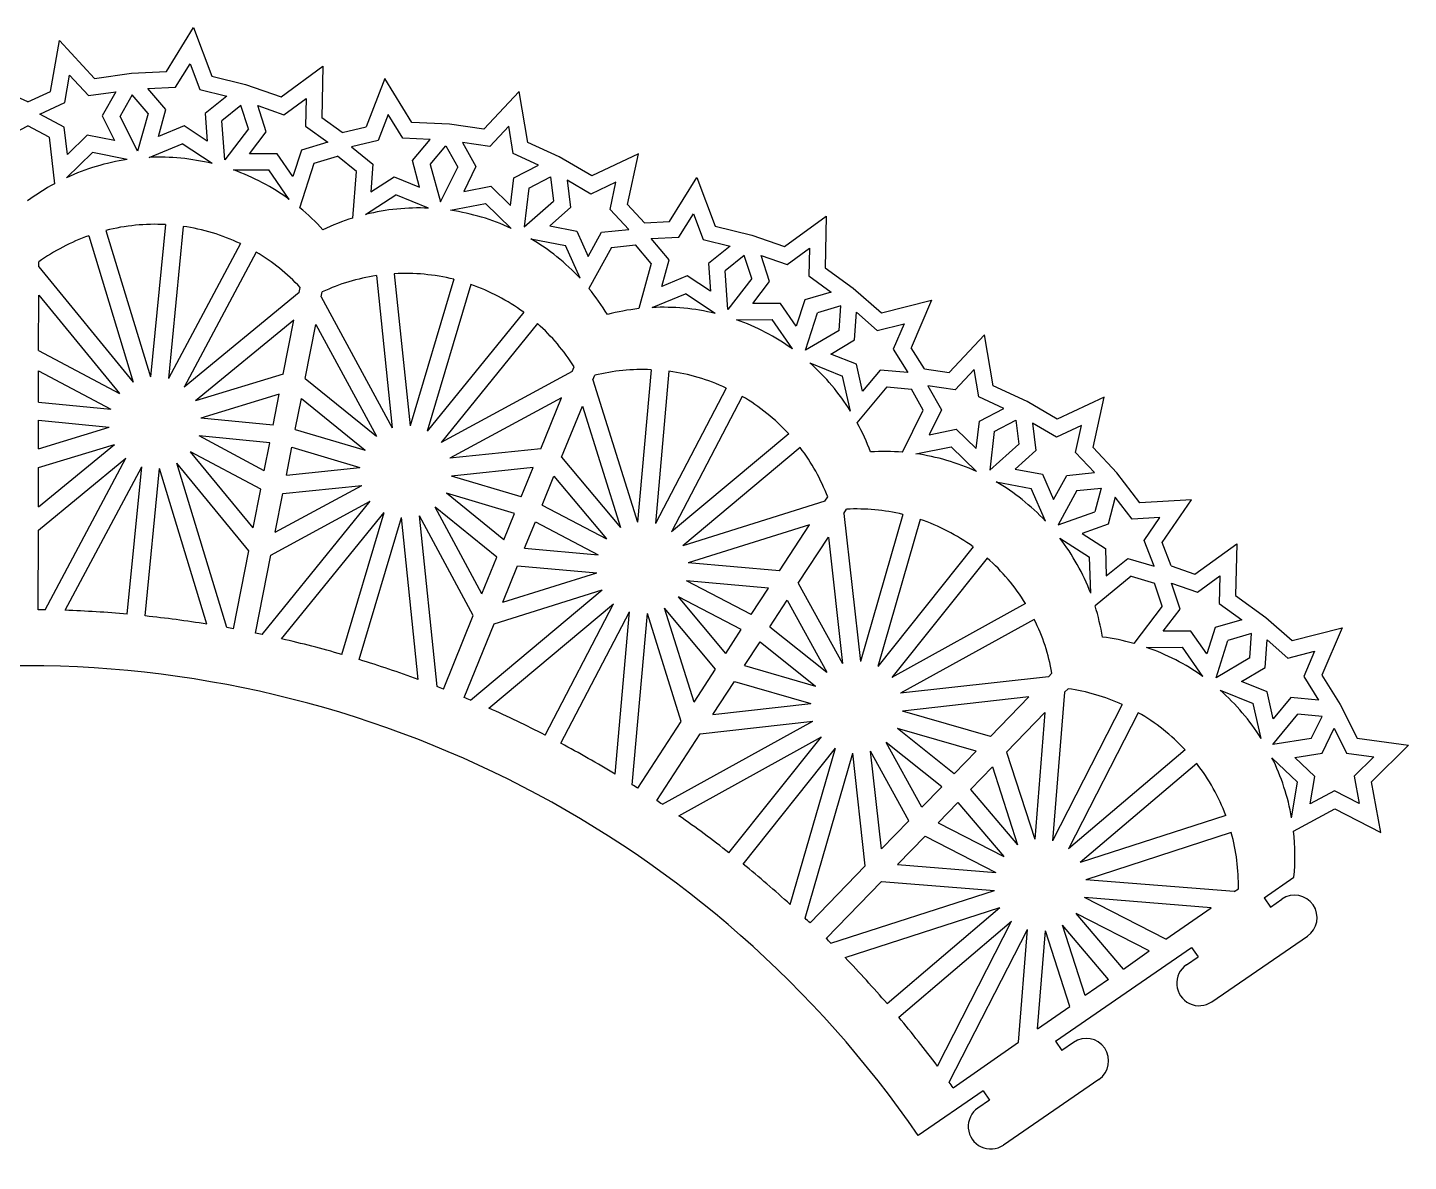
# Model space of a CAD drawing. Extents: x 88 to 334, y 159 to 260.
# Drawn here: x 210.7 to 333.7, y 159.2 to 260.2 of the extents above; entities that cross this region are included whole.
import ezdxf

# ---------------------------------------------------------------- set-up
doc = ezdxf.new("R2010")
doc.units = 0
doc.layers.get('0').update_dxf_attribs({"linetype": 'CONTINUOUS'})

msp = doc.modelspace()

# ---------------------------------------------------------------- linework, layer by layer
for p, q in [((223.068409, 256.270932), (225.501372, 260.186956)), ((225.501372, 260.186956), (227.129734, 255.873838)), ((212.747887, 254.498213), (213.536723, 259.040491)), ((213.536723, 259.040491), (216.662236, 255.651432)), ((214.028482, 253.51258), (214.450088, 255.940273)), ((214.450088, 255.940273), (216.120569, 254.128936)), ((216.662236, 255.651432), (219.9772, 256.126054)), ((219.9772, 256.126054), (223.068409, 256.270932)), ((223.886532, 254.87735), (225.186868, 256.970332)), ((225.186868, 256.970332), (226.057172, 254.665116)), ((227.129734, 255.873838), (230.134334, 255.132944)), ((233.294586, 254.02521), (237.017359, 256.74468)), ((237.017359, 256.74468), (236.911427, 252.135631)), ((221.425202, 254.761993), (223.886532, 254.87735)), ((223.013921, 252.878532), (221.425202, 254.761993)), ((226.057172, 254.665116), (228.449542, 254.07519)), ((230.134334, 255.132944), (233.294586, 254.02521)), ((242.525436, 255.665599), (240.88438, 251.357295)), ((244.946857, 251.742428), (242.525436, 255.665599)), ((210.722286, 253.567252), (208.699434, 254.504173)), ((210.722286, 253.567252), (212.747887, 254.498213)), ((211.789591, 252.483592), (214.028482, 253.51258)), ((216.120569, 254.128936), (218.559726, 254.478164)), ((218.559726, 254.478164), (217.353249, 252.329708)), ((220.037587, 254.188623), (218.968613, 252.285029)), ((221.435732, 252.531092), (220.037587, 254.188623)), ((228.449542, 254.07519), (226.526091, 252.535131)), ((233.531091, 252.426629), (235.520787, 253.880093)), ((235.520787, 253.880093), (235.46417, 251.416713)), ((254.489015, 254.508022), (251.353536, 251.128182)), ((255.264471, 249.963441), (254.489015, 254.508022)), ((213.968182, 251.332422), (211.789591, 252.483592)), ((217.353249, 252.329708), (218.439126, 250.117849)), ((220.506156, 249.176735), (218.968613, 252.285029)), ((221.435732, 252.531092), (220.506156, 249.176735)), ((222.36304, 250.502022), (223.013921, 252.878532)), ((226.526091, 252.535131), (226.704321, 250.077554)), ((229.699818, 253.243902), (228.007093, 251.88858)), ((230.379825, 251.169302), (229.699818, 253.243902)), ((231.205773, 253.241701), (233.531091, 252.426629)), ((231.97325, 250.900243), (231.205773, 253.241701)), ((242.830467, 252.448063), (241.953378, 250.14542)), ((244.124634, 250.351261), (242.830467, 252.448063)), ((208.800245, 250.424728), (210.719141, 251.431457)), ((212.635064, 250.419081), (210.719141, 251.431457)), ((214.254952, 248.885136), (213.968182, 251.332422)), ((224.645258, 251.430961), (222.36304, 250.502022)), ((226.704321, 250.077554), (224.645258, 251.430961)), ((228.269267, 248.417712), (228.007093, 251.88858)), ((230.379825, 251.169302), (228.269267, 248.417712)), ((235.46417, 251.416713), (237.461347, 249.973545)), ((238.718341, 250.829948), (236.911427, 252.135631)), ((238.718358, 250.829944), (240.88438, 251.357295)), ((248.29148, 251.5758), (244.946857, 251.742428)), ((251.353536, 251.128182), (248.29148, 251.5758)), ((253.566525, 251.410508), (251.890717, 249.604098)), ((253.98098, 248.981584), (253.566525, 251.410508)), ((212.635064, 250.419081), (213.107475, 246.279605)), ((216.023001, 250.601367), (214.254952, 248.885136)), ((218.439126, 250.117849), (216.023001, 250.601367)), ((221.542388, 248.623684), (224.488006, 249.822649)), ((227.145601, 248.075832), (224.488006, 249.822649)), ((230.479507, 248.940605), (231.97325, 250.900243)), ((237.461347, 249.973545), (235.101037, 249.266165)), ((241.953378, 250.14542), (239.559281, 249.562541)), ((246.585613, 250.228655), (244.124634, 250.351261)), ((244.991355, 248.349882), (246.585613, 250.228655)), ((249.452598, 249.960507), (250.652743, 247.808508)), ((251.890717, 249.604098), (249.452598, 249.960507)), ((258.0725, 248.66285), (255.264471, 249.963441)), ((214.178078, 246.817107), (216.479684, 249.051259)), ((219.571891, 248.432442), (216.479684, 249.051259)), ((232.94353, 248.946969), (230.479507, 248.940605)), ((234.345665, 246.920773), (232.94353, 248.946969)), ((235.101037, 249.266165), (234.345665, 246.920773)), ((236.231996, 248.1119), (238.307728, 248.733993)), ((239.995289, 247.374638), (238.30774, 248.733991)), ((239.559281, 249.562541), (241.478189, 248.016825)), ((246.568514, 247.997796), (247.981073, 249.662444)), ((247.981073, 249.662444), (249.037255, 247.768586)), ((256.216831, 247.946007), (253.98098, 248.981584)), ((260.96332, 246.972461), (258.0725, 248.66285)), ((265.136596, 248.931623), (260.96332, 246.972461)), ((264.153157, 244.427469), (265.136596, 248.931623)), ((229.041736, 247.506531), (232.195244, 247.514675)), ((234.020511, 244.87702), (232.195244, 247.514675)), ((234.966661, 244.142377), (236.231996, 248.1119)), ((239.669245, 243.221099), (239.995289, 247.374637)), ((241.478189, 248.016825), (241.292723, 245.559784)), ((245.635235, 245.971465), (244.991355, 248.349882)), ((246.568514, 247.997796), (247.484781, 244.653224)), ((247.484781, 244.653224), (249.037255, 247.768586)), ((250.652743, 247.808508), (249.560358, 245.599856)), ((254.03486, 246.801258), (256.216831, 247.946007)), ((241.292723, 245.559784), (243.355762, 246.907121)), ((243.355762, 246.907121), (245.635235, 245.971465)), ((249.560358, 245.599856), (251.977897, 246.076257)), ((251.977897, 246.076257), (253.740884, 244.354827)), ((253.740884, 244.354827), (254.03486, 246.801258)), ((255.365282, 245.883995), (257.285517, 246.891427)), ((257.285517, 246.891427), (257.557175, 244.725191)), ((258.763383, 246.601915), (259.069985, 244.157034)), ((260.890454, 245.358123), (258.763383, 246.601915)), ((263.120929, 246.405229), (260.890454, 245.358123)), ((262.595313, 243.997911), (263.120929, 246.405229)), ((267.904584, 242.905365), (270.337547, 246.821389)), ((270.337547, 246.821389), (271.965909, 242.508271)), ((240.82266, 243.54442), (243.508277, 245.298353)), ((246.425594, 244.10088), (243.508277, 245.298353)), ((255.365282, 245.883995), (254.960423, 242.426841)), ((248.396378, 243.912618), (251.516651, 244.5275)), ((253.792107, 242.305681), (251.516651, 244.5275)), ((254.960423, 242.426841), (257.557175, 244.725191)), ((259.069985, 244.157034), (257.229767, 242.518422)), ((264.280425, 242.200177), (262.595313, 243.997911)), ((265.677735, 242.800997), (264.153157, 244.427469)), ((268.722706, 241.511783), (270.023043, 243.604765)), ((270.023043, 243.604765), (270.893347, 241.299549)), ((222.98189, 242.63983), (221.655831, 229.077515)), ((224.574297, 242.484132), (223.248237, 228.921817)), ((257.229767, 242.518422), (259.649733, 242.054508)), ((265.677735, 242.800997), (267.904584, 242.905365)), ((271.965909, 242.508271), (275.217286, 241.706525)), ((278.137678, 240.682867), (281.86045, 243.402337)), ((281.86045, 243.402337), (281.754518, 238.793288)), ((216.160102, 241.64938), (220.125056, 228.611974)), ((217.690877, 242.114921), (221.655831, 229.077515)), ((255.544776, 241.385038), (258.641899, 240.791311)), ((259.649733, 242.054508), (260.639487, 239.797998)), ((260.639487, 239.797998), (261.828506, 241.956165)), ((261.828506, 241.956165), (264.280425, 242.200177)), ((266.261377, 241.396425), (268.722706, 241.511783)), ((267.850095, 239.512965), (266.261377, 241.396425)), ((270.893347, 241.299549), (273.285717, 240.709623)), ((275.217286, 241.706525), (278.137678, 240.682867)), ((229.66343, 240.944301), (223.248237, 228.921817)), ((231.075038, 240.191067), (224.659846, 228.168583)), ((259.930338, 237.853838), (258.641899, 240.791311)), ((262.71844, 240.607308), (260.718979, 236.952093)), ((262.71844, 240.607308), (264.874736, 240.821901)), ((266.271906, 239.165525), (264.874736, 240.821901)), ((273.285717, 240.709623), (271.362265, 239.169564)), ((274.547501, 239.88755), (272.843267, 238.523012)), ((275.222917, 237.826959), (274.547501, 239.88755)), ((276.816341, 237.5579), (276.048864, 239.899358)), ((276.048864, 239.899358), (278.374183, 239.084286)), ((278.374183, 239.084286), (280.363878, 240.53775)), ((280.363878, 240.53775), (280.307261, 238.07437)), ((211.700635, 238.862326), (211.701291, 239.307918)), ((211.700635, 238.862326), (220.125056, 228.611974)), ((266.271906, 239.165525), (265.159244, 235.1505)), ((267.199214, 237.136454), (267.850095, 239.512965)), ((271.362265, 239.169564), (271.540495, 236.711987)), ((281.754518, 238.793288), (284.262791, 236.9808)), ((241.782218, 238.093437), (243.18667, 224.539016)), ((243.373697, 238.258339), (244.77815, 224.703918)), ((248.667657, 237.764031), (244.77815, 224.703918)), ((269.481433, 238.065394), (267.199214, 237.136454)), ((271.540495, 236.711987), (269.481433, 238.065394)), ((273.104465, 235.065078), (272.843267, 238.523012)), ((275.222917, 237.826959), (273.104465, 235.065078)), ((275.322599, 235.598262), (276.816341, 237.5579)), ((280.307261, 238.07437), (282.304438, 236.631202)), ((211.689703, 231.437588), (211.696931, 236.346915)), ((211.696931, 236.346915), (218.88896, 227.596067)), ((234.910199, 236.593004), (224.659846, 228.168583)), ((234.910199, 236.593004), (234.995865, 237.030284)), ((236.872889, 236.208496), (236.958556, 236.645775)), ((236.872889, 236.208496), (243.18667, 224.539016)), ((250.201098, 237.307348), (246.31159, 224.247235)), ((266.353241, 235.24781), (269.324181, 236.457082)), ((271.959412, 234.724963), (269.324181, 236.457082)), ((282.304438, 236.631202), (279.944128, 235.923822)), ((284.262791, 236.9808), (286.777962, 234.769875)), ((277.786621, 235.604626), (275.322599, 235.598262)), ((279.188756, 233.57843), (277.786621, 235.604626)), ((279.944128, 235.923822), (279.188756, 233.57843)), ((283.152268, 235.392084), (281.075087, 234.769557)), ((283.0056, 233.213813), (283.152268, 235.392084)), ((286.777962, 234.769875), (291.248388, 235.896749)), ((291.248388, 235.896749), (289.423589, 231.662996)), ((234.4266, 234.124515), (225.675752, 226.932487)), ((233.48276, 229.306765), (234.4266, 234.124515)), ((235.445451, 228.922257), (236.38929, 233.740007)), ((236.38929, 233.740007), (241.77944, 223.777633)), ((254.902916, 234.824756), (246.31159, 224.247235)), ((256.144865, 233.816014), (247.55354, 223.238493)), ((273.858066, 234.164119), (277.038335, 234.172332)), ((278.848045, 231.557159), (277.038335, 234.172332)), ((280.017961, 231.453212), (281.075087, 234.769557)), ((284.382207, 232.367438), (284.54774, 234.825902)), ((284.54774, 234.825902), (286.398406, 233.199101)), ((286.398406, 233.199101), (288.787697, 233.801376)), ((288.787697, 233.801376), (287.812404, 231.538579)), ((283.0056, 233.213813), (280.017961, 231.453212)), ((295.951157, 232.832881), (292.815677, 229.453041)), ((296.726613, 228.2883), (295.951157, 232.832881)), ((211.689703, 231.437588), (218.88896, 227.596067)), ((282.263139, 231.110059), (284.382207, 232.367438)), ((287.812404, 231.538579), (289.123534, 229.452342)), ((290.609814, 229.775506), (289.423589, 231.662997)), ((280.392847, 230.319007), (283.31978, 229.145234)), ((284.550125, 230.19292), (282.263139, 231.110059)), ((285.091136, 227.789016), (284.550125, 230.19292)), ((211.682897, 226.815386), (211.687035, 229.625478)), ((211.687035, 229.625478), (218.135726, 226.184459)), ((233.48276, 229.306765), (225.675752, 226.932487)), ((235.445451, 228.922257), (241.77944, 223.777633)), ((259.22302, 229.552274), (247.55354, 223.238493)), ((259.22302, 229.552274), (259.39055, 229.965173)), ((261.076283, 228.800331), (261.243812, 229.213231)), ((266.255077, 229.713897), (265.04742, 216.140526)), ((267.848781, 229.572101), (266.641124, 215.99873)), ((284.024055, 226.015886), (283.31978, 229.145234)), ((286.670104, 229.680657), (285.091136, 227.789016)), ((289.123534, 229.452342), (286.670104, 229.680657)), ((290.609828, 229.775496), (292.815677, 229.453041)), ((295.028666, 229.735367), (293.352859, 227.928957)), ((295.443121, 227.306442), (295.028666, 229.735367)), ((261.076283, 228.800331), (265.04742, 216.140526)), ((272.951158, 228.076739), (266.641124, 215.99873)), ((284.626108, 224.980302), (287.286315, 228.186777)), ((287.286315, 228.186777), (289.443941, 227.985989)), ((290.499397, 226.093445), (289.443951, 227.985982)), ((293.352859, 227.928957), (290.91474, 228.285366)), ((290.91474, 228.285366), (292.114885, 226.133366)), ((299.765274, 226.880887), (296.726613, 228.2883)), ((211.682897, 226.815386), (218.135726, 226.184459)), ((233.134374, 227.528457), (226.141293, 225.401712)), ((232.594122, 224.770785), (233.134374, 227.528457)), ((234.556812, 224.386276), (235.097065, 227.143949)), ((235.097065, 227.143949), (240.770698, 222.535683)), ((258.277296, 227.221413), (248.314923, 221.831263)), ((256.431528, 222.672272), (258.277296, 227.221413)), ((258.28479, 221.920329), (260.130559, 226.46947)), ((260.130559, 226.46947), (263.520766, 215.661644)), ((274.369286, 227.335853), (268.059252, 215.257844)), ((297.678972, 226.270866), (295.443121, 227.306442)), ((302.436682, 225.318797), (299.765274, 226.880887)), ((306.609959, 227.277959), (302.436682, 225.318797)), ((305.626519, 222.773805), (306.609959, 227.277959)), ((211.676801, 222.675106), (211.680531, 225.207988)), ((211.680531, 225.207988), (217.980028, 224.592052)), ((232.594122, 224.770785), (226.141293, 225.401712)), ((288.641151, 222.364489), (290.499397, 226.093445)), ((292.114885, 226.133366), (291.0225, 223.924714)), ((295.203026, 222.679685), (295.497001, 225.126116)), ((295.497001, 225.126116), (297.678972, 226.270866)), ((296.827424, 224.208854), (298.760714, 225.223135)), ((298.760714, 225.223135), (299.030538, 223.071528)), ((211.676801, 222.675106), (217.980028, 224.592052)), ((234.556812, 224.386276), (240.770698, 222.535683)), ((278.511017, 224.001724), (268.059252, 215.257844)), ((291.0225, 223.924714), (293.440038, 224.401116)), ((293.440038, 224.401116), (295.203026, 222.679685)), ((296.827424, 224.208854), (296.424073, 220.764581)), ((300.236745, 224.948251), (300.543347, 222.50337)), ((302.363816, 223.704459), (300.236745, 224.948251)), ((304.594291, 224.751565), (302.363816, 223.704459)), ((304.068676, 222.344248), (304.594291, 224.751565)), ((211.66917, 217.491982), (218.445569, 223.061278)), ((211.674338, 221.002001), (218.445569, 223.061278)), ((232.285093, 223.19337), (225.985595, 223.809306)), ((231.798135, 220.707737), (225.985595, 223.809306)), ((231.798135, 220.707737), (232.285093, 223.19337)), ((233.760826, 220.323228), (234.247783, 222.808862)), ((234.247783, 222.808862), (240.314015, 221.002242)), ((256.431528, 222.672272), (248.314923, 221.831263)), ((279.537672, 222.774539), (269.085907, 214.03066)), ((289.831697, 222.23219), (292.978793, 222.852359)), ((295.235101, 220.649235), (292.978793, 222.852359)), ((296.424073, 220.764581), (299.030538, 223.071528)), ((307.742868, 220.516012), (305.626519, 222.773805)), ((211.666116, 215.418437), (219.461475, 221.825181)), ((212.258411, 208.326173), (219.461475, 221.825181)), ((230.801657, 215.621297), (225.232362, 222.397697)), ((231.476474, 219.065841), (225.232362, 222.397697)), ((258.28479, 221.920329), (263.520766, 215.661644)), ((300.543347, 222.50337), (298.70313, 220.864758)), ((305.753787, 220.546513), (304.068676, 222.344248)), ((211.66917, 217.491982), (211.674338, 221.002001)), ((214.047054, 208.279527), (220.873084, 221.071947)), ((219.588537, 207.934204), (220.873084, 221.071947)), ((221.180944, 207.778506), (222.46549, 220.916249)), ((226.684366, 207.04391), (222.46549, 220.916249)), ((230.403009, 213.586432), (223.996265, 221.381791)), ((228.448169, 206.743215), (223.996265, 221.381791)), ((233.760826, 220.323228), (240.314015, 221.002242)), ((255.750226, 220.993112), (248.479825, 220.239783)), ((254.693711, 218.38919), (248.479825, 220.239783)), ((254.693711, 218.38919), (255.750226, 220.993112)), ((256.546973, 217.637248), (257.603488, 220.241169)), ((257.603488, 220.241169), (262.293582, 214.63499)), ((298.70313, 220.864758), (301.123095, 220.400844)), ((301.123095, 220.400844), (302.112849, 218.144334)), ((302.112849, 218.144334), (303.301868, 220.302501)), ((303.301868, 220.302501), (305.753787, 220.546513)), ((309.789958, 217.865791), (307.742868, 220.516012)), ((230.801657, 215.621297), (231.476474, 219.065841)), ((232.764347, 215.236789), (240.478917, 219.410763)), ((233.439164, 218.681333), (240.478917, 219.410763)), ((296.991856, 219.736413), (300.115261, 219.137647)), ((301.392719, 216.225211), (300.115261, 219.137647)), ((304.191802, 218.953645), (306.349603, 219.168387)), ((306.349603, 219.168387), (305.789994, 217.058123)), ((231.593844, 206.12695), (241.2403, 218.003533)), ((232.365699, 213.201923), (241.2403, 218.003533)), ((232.764347, 215.236789), (233.439164, 218.681333)), ((254.089374, 216.899723), (248.023142, 218.706343)), ((253.137082, 214.552673), (248.023142, 218.706343)), ((281.745712, 218.001797), (269.085907, 214.03066)), ((281.745712, 218.001797), (281.988949, 218.375144)), ((304.191802, 218.953645), (302.52135, 215.89989)), ((307.611403, 218.346337), (306.979811, 215.964628)), ((309.117656, 216.396299), (307.611403, 218.346337)), ((314.393268, 218.118957), (309.789958, 217.865791)), ((311.794153, 214.311182), (314.393268, 218.118957)), ((233.340724, 205.739871), (242.48225, 216.994791)), ((238.714504, 204.343527), (242.48225, 216.994791)), ((240.247945, 203.886845), (244.01569, 216.538108)), ((245.510086, 202.115643), (244.01569, 216.538108)), ((247.184108, 201.483923), (245.60717, 216.70301)), ((250.408779, 207.82841), (245.60717, 216.70301)), ((252.508042, 213.00232), (247.0144, 217.464393)), ((251.188374, 209.749823), (247.0144, 217.464393)), ((253.137082, 214.552673), (254.089374, 216.899723)), ((256.546973, 217.637248), (262.293582, 214.63499)), ((283.421447, 216.91005), (283.664684, 217.283397)), ((283.421447, 216.91005), (284.904019, 203.725113)), ((288.679409, 216.81867), (284.904019, 203.725113)), ((302.52135, 215.89989), (305.789994, 217.058123)), ((311.577969, 216.531608), (309.117656, 216.396299)), ((310.18883, 214.496481), (311.577969, 216.531608)), ((211.655687, 208.334788), (211.666116, 215.418437)), ((254.990345, 213.800731), (255.942637, 216.14778)), ((255.942637, 216.14778), (261.552695, 213.216862)), ((280.372615, 215.894213), (269.564789, 212.504006)), ((277.692741, 211.780841), (280.372615, 215.894213)), ((290.216777, 216.375387), (286.441387, 203.281829)), ((306.979811, 215.964628), (304.659756, 215.134691)), ((279.368476, 210.689095), (282.04835, 214.802466)), ((282.04835, 214.802466), (283.314039, 203.546329)), ((302.672887, 214.715045), (305.322075, 213.004348)), ((304.659756, 215.134691), (306.729724, 213.798022)), ((311.077795, 212.198397), (310.18883, 214.496481)), ((312.59843, 212.232026), (311.794153, 214.311182)), ((314.702226, 211.494602), (318.424998, 214.214072)), ((318.424998, 214.214072), (318.319066, 209.605023)), ((229.041147, 206.634919), (230.403009, 213.586432)), ((231.003837, 206.250411), (232.365699, 213.201923)), ((251.188374, 209.749823), (252.508042, 213.00232)), ((254.990345, 213.800731), (261.552695, 213.216862)), ((294.94008, 213.93392), (286.441387, 203.281829)), ((296.190785, 212.936054), (287.692092, 202.283963)), ((305.416298, 209.798113), (305.322075, 213.004348)), ((306.729724, 213.798022), (306.802105, 211.335055)), ((306.802105, 211.335055), (308.713007, 212.890658)), ((308.713007, 212.890658), (311.077795, 212.198397)), ((253.041636, 208.99788), (254.361305, 212.250378)), ((253.041636, 208.99788), (261.4109, 211.623157)), ((254.361305, 212.250378), (261.4109, 211.623157)), ((277.692741, 211.780841), (269.564789, 212.504006)), ((312.59843, 212.232026), (314.702226, 211.494602)), ((276.703557, 210.262531), (269.422993, 210.910301)), ((275.169602, 207.908043), (269.422993, 210.910301)), ((279.368476, 210.689095), (283.314039, 203.546329)), ((309.032849, 211.306645), (305.809714, 208.666599)), ((309.032849, 211.306645), (311.11252, 210.697848)), ((311.787464, 208.638694), (311.11252, 210.697848)), ((312.613412, 210.711093), (314.93873, 209.896021)), ((313.380889, 208.369635), (312.613412, 210.711093)), ((314.93873, 209.896021), (316.928426, 211.349486)), ((316.928426, 211.349486), (316.871809, 208.886105)), ((250.154399, 200.278757), (261.889781, 210.096503)), ((252.262042, 207.076467), (261.889781, 210.096503)), ((274.292165, 206.561255), (268.682106, 209.492173)), ((272.909531, 204.439033), (268.682106, 209.492173)), ((275.169602, 207.908043), (276.703557, 210.262531)), ((276.845337, 206.816297), (278.379293, 209.170784)), ((278.379293, 209.170784), (281.913507, 202.772694)), ((318.319066, 209.605023), (321.033351, 207.64367)), ((251.795326, 199.56547), (262.916436, 208.869319)), ((256.803939, 197.169415), (262.916436, 208.869319)), ((258.222067, 196.428529), (264.334564, 208.128433)), ((263.049567, 193.685805), (264.334564, 208.128433)), ((264.572295, 192.746273), (265.928268, 207.986637)), ((268.948305, 198.358897), (265.928268, 207.986637)), ((270.080199, 200.096256), (267.454922, 208.465519)), ((271.996227, 203.037191), (267.454922, 208.465519)), ((299.620239, 208.872902), (287.692092, 202.283963)), ((311.787464, 208.638694), (309.251767, 205.332839)), ((311.887146, 206.409997), (313.380889, 208.369635)), ((316.871809, 208.886105), (318.868986, 207.442937)), ((247.745527, 201.264472), (250.408779, 207.82841)), ((249.59879, 200.512529), (252.262042, 207.076467)), ((276.845337, 206.816297), (281.913507, 202.772694)), ((300.393874, 207.47237), (288.465726, 200.883431)), ((316.508676, 206.735557), (315.753304, 204.390165)), ((318.868986, 207.442937), (316.508676, 206.735557)), ((321.033351, 207.64367), (323.357622, 205.600553)), ((323.357622, 205.600553), (327.828048, 206.727426)), ((327.828048, 206.727426), (326.00325, 202.493674)), ((272.909531, 204.439033), (274.292165, 206.561255)), ((274.585267, 203.347286), (275.9679, 205.469508)), ((275.9679, 205.469508), (280.915641, 201.521989)), ((314.351169, 206.416361), (311.887146, 206.409997)), ((315.753304, 204.390165), (314.351169, 206.416361)), ((316.586448, 202.277305), (317.639635, 205.581292)), ((319.730938, 206.208051), (317.639635, 205.581292)), ((319.585261, 204.04449), (319.730938, 206.208051)), ((320.961867, 203.198115), (321.127401, 205.65658)), ((321.127401, 205.65658), (322.978067, 204.029778)), ((310.395275, 204.975783), (313.602883, 204.984068)), ((315.397365, 202.3909), (313.602883, 204.984068)), ((322.978067, 204.029778), (325.367358, 204.632054)), ((325.367358, 204.632054), (324.392065, 202.369256)), ((270.080199, 200.096256), (271.996227, 203.037191)), ((274.585267, 203.347286), (280.915641, 201.521989)), ((319.585261, 204.04449), (316.586448, 202.277305)), ((318.8428, 201.940736), (320.961867, 203.198115)), ((271.755935, 199.004509), (273.671962, 201.945444)), ((273.671962, 201.945444), (280.472357, 199.984622)), ((301.650664, 202.366002), (288.465726, 200.883431)), ((301.650664, 202.366002), (301.960669, 202.686078)), ((321.129786, 201.023598), (318.8428, 201.940736)), ((324.392065, 202.369256), (325.703195, 200.283019)), ((326.00325, 202.493674), (327.64991, 199.873549)), ((299.900648, 200.55914), (288.64451, 199.293451)), ((296.485143, 197.032687), (299.900648, 200.55914)), ((303.087296, 200.974569), (302.026824, 187.748988)), ((303.087296, 200.974569), (303.397302, 201.294645)), ((316.947669, 201.159646), (319.899441, 199.975911)), ((321.670796, 198.619693), (321.129786, 201.023598)), ((323.249765, 200.511335), (321.670796, 198.619693)), ((325.703195, 200.283019), (323.249765, 200.511335)), ((271.755935, 199.004509), (280.472357, 199.984622)), ((296.485143, 197.032687), (288.64451, 199.293451)), ((308.231218, 199.881602), (302.026824, 187.748988)), ((320.597713, 196.873235), (319.899441, 199.975911)), ((327.64991, 199.873549), (329.153709, 196.881415)), ((265.081526, 192.42373), (268.948305, 198.358897)), ((267.258056, 190.996491), (280.651141, 198.394642)), ((270.624041, 197.267151), (280.651141, 198.394642)), ((297.921775, 195.641253), (301.33728, 199.167706)), ((301.33728, 199.167706), (300.431943, 187.876871)), ((309.655758, 199.153118), (303.451363, 187.020505)), ((321.643501, 196.338599), (323.865976, 199.017454)), ((326.025107, 198.816526), (323.865976, 199.017454)), ((325.073125, 196.851811), (326.025107, 198.816526)), ((266.757261, 191.331983), (270.624041, 197.267151)), ((268.732733, 189.983205), (281.424776, 196.994109)), ((273.192136, 186.675485), (281.424776, 196.994109)), ((295.224426, 195.731017), (288.201226, 197.756083)), ((293.269396, 193.712481), (288.201226, 197.756083)), ((325.073125, 196.851811), (321.643501, 196.338599)), ((326.032434, 195.55138), (327.106871, 197.768818)), ((327.106871, 197.768818), (328.213368, 195.567202)), ((329.153709, 196.881415), (333.72075, 196.251584)), ((274.442841, 185.677619), (282.675481, 195.996243)), ((278.658309, 182.064157), (282.675481, 195.996243)), ((289.224923, 189.536628), (285.802828, 195.731744)), ((286.782941, 187.015321), (285.802828, 195.731744)), ((292.151101, 192.557859), (287.20336, 196.505378)), ((290.388931, 190.738447), (287.20336, 196.505378)), ((293.269396, 193.712481), (295.224426, 195.731017)), ((297.921775, 195.641253), (300.431943, 187.876871)), ((313.826427, 195.855259), (303.451363, 187.020505)), ((333.72075, 196.251584), (330.442834, 193.009698)), ((279.973789, 180.851336), (284.212848, 195.55296)), ((285.340339, 185.525859), (284.212848, 195.55296)), ((314.863751, 194.637081), (304.488688, 185.802326)), ((321.566209, 195.146548), (323.840311, 192.961796)), ((323.596647, 195.179375), (326.032434, 195.55138)), ((325.373537, 193.472299), (323.596647, 195.179375)), ((328.213368, 195.567202), (330.654297, 195.230579)), ((330.654297, 195.230579), (328.902362, 193.497901)), ((294.706029, 192.321047), (296.661059, 194.339584)), ((296.661059, 194.339584), (298.909526, 187.384685)), ((324.974635, 191.040771), (325.373537, 193.472299)), ((328.902362, 193.497901), (329.336502, 191.072417)), ((290.388931, 190.738447), (292.151101, 192.557859)), ((294.706029, 192.321047), (298.909526, 187.384685)), ((323.321029, 189.796489), (323.840311, 192.961796)), ((327.14725, 192.203179), (324.974635, 191.040771)), ((329.336502, 191.072417), (327.14725, 192.203179)), ((331.255122, 188.471555), (330.442834, 193.009698)), ((291.825564, 189.347014), (293.587733, 191.166426)), ((293.587733, 191.166426), (297.691348, 186.34736)), ((286.782941, 187.015321), (289.224923, 189.536628)), ((317.45491, 189.994211), (304.488688, 185.802326)), ((323.491306, 188.61078), (327.158974, 190.58724)), ((327.158974, 190.58724), (331.255122, 188.471555)), ((291.825564, 189.347014), (297.691348, 186.34736)), ((317.947097, 188.471794), (304.980874, 184.27991)), ((288.219573, 185.623888), (290.661555, 188.145194)), ((290.661555, 188.145194), (296.962865, 184.922821)), ((280.41212, 180.437553), (285.340339, 185.525859)), ((288.219573, 185.623888), (296.962865, 184.922821)), ((281.848753, 179.04612), (286.776972, 184.134425)), ((282.276332, 178.621235), (296.834982, 183.32794)), ((286.776972, 184.134425), (296.834982, 183.32794)), ((318.206455, 183.219438), (304.980874, 184.27991)), ((318.206455, 183.219438), (318.571839, 183.474481)), ((320.858624, 182.666627), (323.520988, 184.496421)), ((316.143827, 181.779691), (304.852991, 182.685029)), ((312.118195, 178.969738), (304.852991, 182.685029)), ((320.858624, 182.666627), (321.42503, 181.842501)), ((321.42503, 181.842501), (322.456642, 182.551509)), ((283.530571, 177.345185), (297.327168, 181.805523)), ((287.276899, 173.247342), (297.327168, 181.805523)), ((310.632271, 177.93254), (304.124508, 181.260489)), ((308.328005, 176.324127), (304.124508, 181.260489)), ((312.118195, 178.969738), (316.143827, 181.779691)), ((288.314223, 172.029164), (298.364492, 180.587345)), ((291.76276, 167.677742), (298.364492, 180.587345)), ((292.822654, 166.236199), (299.789032, 179.858862)), ((298.982546, 169.800851), (299.789032, 179.858862)), ((300.682846, 170.987687), (301.383913, 179.730979)), ((303.56105, 172.996718), (301.383913, 179.730979)), ((304.93299, 173.954353), (302.90633, 180.223165)), ((307.009944, 175.4041), (302.90633, 180.223165)), ((316.213459, 173.40706), (324.722267, 179.255005)), ((302.287146, 169.902799), (314.413039, 178.236698)), ((308.328005, 176.324127), (310.632271, 177.93254)), ((313.947834, 176.703564), (314.979445, 177.412572)), ((314.413039, 178.236698), (314.979445, 177.412572)), ((307.009944, 175.4041), (304.93299, 173.954353)), ((300.682846, 170.987687), (303.56105, 172.996718)), ((293.173978, 165.746381), (298.982546, 169.800851)), ((302.287146, 169.902799), (302.853553, 169.078672)), ((303.885164, 169.78768), (302.853553, 169.078672)), ((306.15079, 166.491176), (297.641982, 160.643231)), ((295.841562, 165.472869), (290.049063, 161.491793)), ((295.841562, 165.472869), (296.407968, 164.648743)), ((296.407968, 164.648743), (295.376356, 163.939735))]:
    msp.add_line(p, q)
for centre, radius, start, end in [((222.452235, 229.001602), 19.643164, 76.17653, 92.654819), ((222.452235, 229.001602), 19.643164, 98.431877, 114.911839), ((222.452235, 229.001602), 19.643164, 53.91951, 70.399472), ((222.452235, 229.001602), 19.643164, 118.406616, 126.713409), ((222.452235, 229.001602), 19.643164, 42.117952, 50.424974), ((245.545414, 224.477446), 19.643164, 87.431804, 103.911766), ((245.545414, 224.477446), 19.643164, 65.176457, 81.654746), ((222.060661, 224.996882), 17.666983, 87.011005, 104.320271), ((222.060661, 224.996882), 17.666983, 64.511005, 81.820271), ((245.545414, 224.477446), 19.643164, 107.406302, 115.713324), ((222.060661, 224.996882), 17.666983, 109.511005, 125.899756), ((245.545414, 224.477446), 19.643164, 42.919436, 59.399399), ((222.060661, 224.996882), 17.666983, 42.93152, 59.320271), ((244.39692, 220.621013), 17.666983, 98.511005, 114.899756), ((244.39692, 220.621013), 17.666983, 76.011005, 93.320271), ((244.39692, 220.621013), 17.666983, 53.511005, 70.820271), ((245.545414, 224.477446), 19.643164, 31.117867, 39.42466), ((267.3511, 215.630007), 19.643164, 96.406616, 104.713409), ((267.3511, 215.630007), 19.643164, 76.431877, 92.911839), ((244.39692, 220.621013), 17.666983, 31.93152, 48.320271), ((267.3511, 215.630007), 19.643164, 54.17653, 70.654819), ((267.3511, 215.630007), 19.643164, 31.91951, 48.399472), ((265.487844, 212.063582), 17.666983, 87.511005, 103.899756), ((265.487844, 212.063582), 17.666983, 65.011005, 82.320271), ((265.487844, 212.063582), 17.666983, 42.511005, 59.820271), ((267.3511, 215.630007), 19.643164, 20.117952, 28.424974), ((265.487844, 212.063582), 17.666983, 20.93152, 37.320271), ((287.067944, 202.784425), 19.643164, 85.406302, 93.713324), ((287.067944, 202.784425), 19.643164, 65.431804, 81.911766), ((287.067944, 202.784425), 19.643164, 43.176457, 59.654746), ((284.558434, 199.639036), 17.666983, 76.511005, 92.899756), ((284.558434, 199.639036), 17.666983, 54.011005, 71.320271), ((287.067944, 202.784425), 19.643164, 20.919436, 37.399399), ((284.558434, 199.639036), 17.666983, 31.511005, 48.820271), ((210.506221, 106.823486), 101.51781, 89.01103, 89.351237), ((210.506221, 106.823486), 101.51781, 84.867156, 88.001179), ((287.067944, 202.784425), 19.643164, 9.117867, 17.42466), ((210.506221, 106.823486), 101.51781, 80.830097, 83.96412), ((210.506221, 106.823486), 101.51781, 79.480039, 79.820246), ((284.558434, 199.639036), 17.666983, 9.93152, 26.320271), ((210.506221, 106.823486), 101.51781, 78.01103, 78.351237), ((210.506221, 106.823486), 101.51781, 73.867156, 77.001179), ((303.971515, 186.412669), 19.643164, 74.406616, 82.713409), ((303.971515, 186.412669), 19.643164, 54.431877, 70.911839), ((210.506221, 106.823486), 96.51781, 34.500013, 147.144131), ((210.506221, 106.823486), 101.51781, 69.830097, 72.96412), ((210.506221, 106.823486), 101.51781, 68.480039, 68.820246), ((210.506221, 106.823486), 101.51781, 67.01103, 67.351237), ((300.907928, 183.803925), 17.666983, 65.511005, 81.899756), ((303.971515, 186.412669), 19.643164, 32.17653, 48.654819), ((210.506221, 106.823486), 101.51781, 62.867156, 66.001179), ((300.907928, 183.803925), 17.666983, 43.011005, 60.320271), ((210.506221, 106.823486), 101.51781, 58.830097, 61.96412), ((300.907928, 183.803925), 17.666983, 20.511005, 37.820271), ((303.971515, 186.412669), 19.643164, 9.91951, 26.399472), ((210.506221, 106.823486), 101.51781, 57.480039, 57.820246), ((210.506221, 106.823486), 101.51781, 56.01103, 56.351237), ((210.506221, 106.823486), 101.51781, 51.867156, 55.001179), ((300.907928, 183.803925), 17.666983, 358.93152, 15.320271), ((303.971515, 186.412669), 19.643164, 354.401727, 6.424974), ((210.506221, 106.823486), 101.51781, 47.830097, 50.96412), ((323.589455, 180.903257), 2, 304.500013, 124.500013), ((210.506221, 106.823486), 101.51781, 46.480039, 46.820246), ((210.506221, 106.823486), 101.51781, 45.01103, 45.351237), ((210.506221, 106.823486), 101.51781, 40.867156, 44.001179), ((315.080647, 175.055312), 2, 124.500013, 304.500013), ((210.506221, 106.823486), 101.51781, 36.830097, 39.96412), ((305.017977, 168.139428), 2, 304.500013, 124.500013), ((210.506221, 106.823486), 101.51781, 35.480039, 35.820246), ((296.509169, 162.291483), 2, 124.500013, 304.500013)]:
    msp.add_arc(centre, radius, start, end)

doc.saveas('drawing.dxf')
